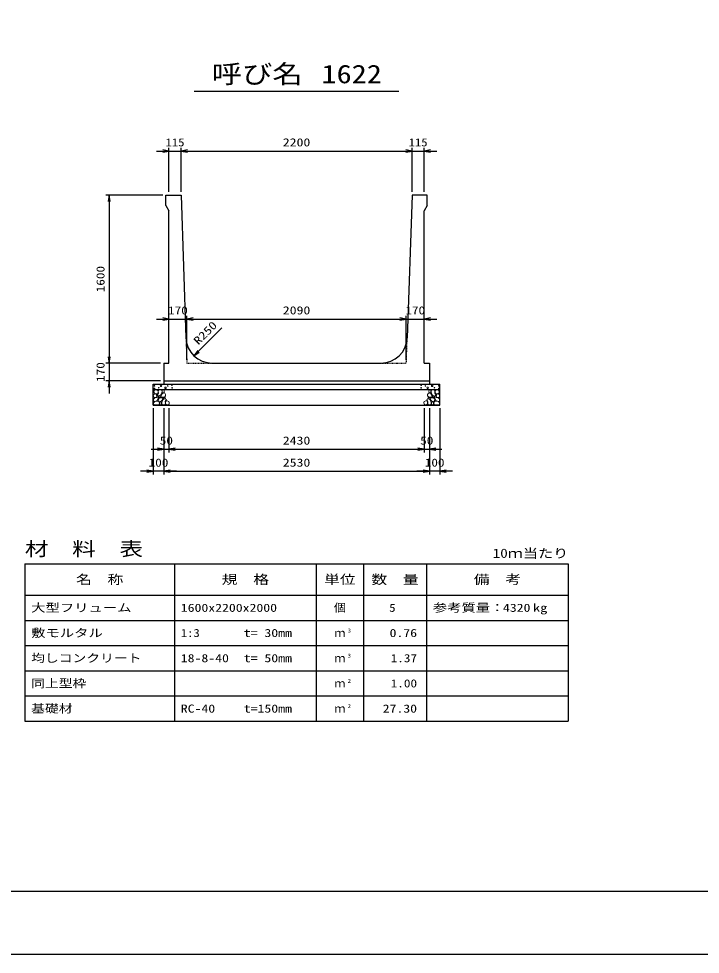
# Model space of a CAD drawing. Units: millimetres at full size. Extents: x 0 to 25230, y 0 to 17820.
# Drawn here: x 8469 to 14960, y 0 to 8910 of the extents above; entities that cross this region are included whole.
import ezdxf
from ezdxf.enums import TextEntityAlignment as Align

# ---------------------------------------------------------------- set-up
doc = ezdxf.new("R2010")
doc.units = ezdxf.units.MM
doc.linetypes.add('DASHED_SPACED', pattern=[12, 6, -6])
for name, color, linetype, lineweight in [('0_2', 7, 'Continuous', 25), ('D-DCR-HCHn', 4, 'Continuous', 9), ('D-MTR-FRAM', 7, 'Continuous', 25), ('D-MTR-LINE', 7, 'Continuous', 25), ('D-STR-DIM', 7, 'Continuous', 25), ('D-STR-STRn', 1, 'Continuous', 25), ('D-TTL', 2, 'Continuous', 25), ('D-TTL-TXT', 7, 'Continuous', 25)]:
    doc.layers.add(name, color=color, linetype=linetype, lineweight=lineweight)
doc.layers.add('D-MTR', color=7, linetype='Continuous')
doc.layers.add('D-MTR-TXT', color=7, linetype='Continuous')
doc.styles.add('ＭＳ ゴシック', font='')
doc.styles.get('ＭＳ ゴシック').set_extended_font_data('MS Gothic')

# ---------------------------------------------------------------- blocks, each defined once
blk = doc.blocks.new('open_arrow')
at = {"color": 0, "linetype": 'Continuous', "lineweight": -2}
blk.add_lwpolyline([(7.5, 1.25), (0, 0), (7.5, -1.25)], dxfattribs=at)

msp = doc.modelspace()

# ---------------------------------------------------------------- linework, layer by layer
at = {"layer": '0_2'}
for p, q in [((9850, 5200), (9850, 4780)), ((9900, 5200), (9900, 4780)), ((9900, 5200), (9900, 4780)), ((12330, 5200), (12330, 4780)), ((9730, 4810), (10020, 4810)), ((9900, 4810), (12330, 4810))]:
    msp.add_line(p, q, dxfattribs=at)
at = {"layer": 'D-DCR-HCHn'}
for points in [[(9788.399, 5373.696), (9772.796, 5377.163), (9758.928, 5370.228), (9757.194, 5354.626), (9760.661, 5342.491), (9777.997, 5337.29), (9790.132, 5337.29), (9795.333, 5345.958), (9795.333, 5365.028)], [(9802.267, 5375.429), (9797.067, 5359.827), (9798.8, 5342.491), (9786.665, 5323.421), (9802.267, 5314.753), (9819.603, 5323.421), (9830.005, 5337.29), (9833.472, 5359.827), (9830.005, 5371.962), (9819.603, 5377.163)], [(9835.206, 5371.962), (9835.206, 5351.159), (9843.874, 5345.958), (9852.542, 5351.159), (9854.275, 5363.294), (9852.542, 5373.696), (9840.407, 5377.163)], [(12394.794, 5371.962), (12394.794, 5351.159), (12386.126, 5345.958), (12377.458, 5351.159), (12375.725, 5363.294), (12377.458, 5373.696), (12389.593, 5377.163)], [(12427.733, 5375.429), (12432.933, 5359.827), (12431.2, 5342.491), (12443.335, 5323.421), (12427.733, 5314.753), (12410.397, 5323.421), (12399.995, 5337.29), (12396.528, 5359.827), (12399.995, 5371.962), (12410.397, 5377.163)], [(12441.601, 5373.696), (12457.204, 5377.163), (12471.072, 5370.228), (12472.806, 5354.626), (12469.339, 5342.491), (12452.003, 5337.29), (12439.868, 5337.29), (12434.667, 5345.958), (12434.667, 5365.028)], [(9755.46, 5330.356), (9750.26, 5314.753), (9757.194, 5304.352), (9774.53, 5302.618), (9786.366, 5307.699), (9781.464, 5319.954), (9784.932, 5326.889), (9777.997, 5333.823), (9767.596, 5337.29)], [(9788.366, 5272.757), (9801.208, 5292.019), (9799.603, 5296.834), (9781.946, 5301.65), (9765.894, 5300.045), (9754.658, 5290.414), (9753.052, 5279.177), (9754.658, 5267.941), (9767.499, 5264.731)], [(9794.787, 5232.627), (9806.023, 5237.443), (9809.234, 5253.494), (9802.813, 5264.731), (9791.577, 5267.941), (9777.13, 5266.336), (9761.078, 5259.915), (9753.052, 5250.284), (9753.052, 5239.048), (9757.868, 5232.627), (9777.13, 5234.232)], [(9805.735, 5314.753), (9797.067, 5307.819), (9800.534, 5302.618), (9812.669, 5302.618), (9817.87, 5304.352), (9821.337, 5311.286), (9816.136, 5316.487)], [(9833.311, 5272.757), (9841.337, 5292.019), (9834.916, 5300.045), (9815.654, 5300.045), (9807.628, 5296.834), (9799.603, 5285.598), (9799.603, 5275.967), (9807.628, 5263.125), (9817.259, 5261.52)], [(9830.101, 5237.443), (9830.101, 5256.705), (9822.075, 5261.52), (9814.049, 5256.705), (9812.444, 5245.469), (9814.049, 5235.837), (9825.285, 5232.627)], [(9831.739, 5333.823), (9823.071, 5313.02), (9830.005, 5304.352), (9850.808, 5304.352), (9859.476, 5307.819), (9868.144, 5319.954), (9868.144, 5330.356), (9859.476, 5344.224), (9849.074, 5345.958)], [(9860.599, 5234.232), (9865.415, 5248.679), (9863.81, 5264.731), (9875.046, 5282.388), (9860.599, 5290.414), (9844.548, 5282.388), (9834.916, 5269.546), (9831.706, 5248.679), (9834.916, 5237.443), (9844.548, 5232.627)], [(9857.389, 5290.414), (9865.415, 5296.834), (9862.204, 5301.65), (9850.968, 5301.65), (9846.153, 5300.045), (9842.942, 5293.624), (9847.758, 5288.808)], [(9873.441, 5235.837), (9887.887, 5232.627), (9900.729, 5239.048), (9902.334, 5253.494), (9899.124, 5264.731), (9883.072, 5269.546), (9871.836, 5269.546), (9867.02, 5261.52), (9867.02, 5243.863)], [(12356.559, 5235.837), (12342.113, 5232.627), (12329.271, 5239.048), (12327.666, 5253.494), (12330.876, 5264.731), (12346.928, 5269.546), (12358.164, 5269.546), (12362.98, 5261.52), (12362.98, 5243.863)], [(12369.401, 5234.232), (12364.585, 5248.679), (12366.19, 5264.731), (12354.954, 5282.388), (12369.401, 5290.414), (12385.452, 5282.388), (12395.084, 5269.546), (12398.294, 5248.679), (12395.084, 5237.443), (12385.452, 5232.627)], [(12398.261, 5333.823), (12406.929, 5313.02), (12399.995, 5304.352), (12379.192, 5304.352), (12370.524, 5307.819), (12361.856, 5319.954), (12361.856, 5330.356), (12370.524, 5344.224), (12380.926, 5345.958)], [(12372.611, 5290.414), (12364.585, 5296.834), (12367.796, 5301.65), (12379.032, 5301.65), (12383.847, 5300.045), (12387.058, 5293.624), (12382.242, 5288.808)], [(12396.689, 5272.757), (12388.663, 5292.019), (12395.084, 5300.045), (12414.346, 5300.045), (12422.372, 5296.834), (12430.397, 5285.598), (12430.397, 5275.967), (12422.372, 5263.125), (12412.741, 5261.52)], [(12399.899, 5237.443), (12399.899, 5256.705), (12407.925, 5261.52), (12415.951, 5256.705), (12417.556, 5245.469), (12415.951, 5235.837), (12404.715, 5232.627)], [(12424.265, 5314.753), (12432.933, 5307.819), (12429.466, 5302.618), (12417.331, 5302.618), (12412.13, 5304.352), (12408.663, 5311.286), (12413.864, 5316.487)], [(12435.213, 5232.627), (12423.977, 5237.443), (12420.766, 5253.494), (12427.187, 5264.731), (12438.423, 5267.941), (12452.87, 5266.336), (12468.922, 5259.915), (12476.948, 5250.284), (12476.948, 5239.048), (12472.132, 5232.627), (12452.87, 5234.232)], [(12441.634, 5272.757), (12428.792, 5292.019), (12430.397, 5296.834), (12448.054, 5301.65), (12464.106, 5300.045), (12475.342, 5290.414), (12476.948, 5279.177), (12475.342, 5267.941), (12462.501, 5264.731)], [(12474.54, 5330.356), (12479.74, 5314.753), (12472.806, 5304.352), (12455.47, 5302.618), (12443.634, 5307.699), (12448.536, 5319.954), (12445.068, 5326.889), (12452.003, 5333.823), (12462.404, 5337.29)]]:
    msp.add_lwpolyline(points, close=True, dxfattribs=at)
for centre, radius in [((9760.727, 5413.955), 3), ((9761.869, 5388.91), 3), ((9802.292, 5395.752), 3), ((9823.336, 5413.955), 7.5), ((9866.664, 5394.961), 7.5), ((9887.708, 5413.164), 3), ((9928.131, 5420.006), 3), ((9929.273, 5394.961), 3), ((12300.727, 5394.961), 3), ((12301.869, 5420.006), 3), ((12342.292, 5413.164), 3), ((12363.336, 5394.961), 7.5), ((12406.664, 5413.955), 7.5), ((12427.708, 5395.752), 3), ((12468.131, 5388.91), 3), ((12469.273, 5413.955), 3)]:
    msp.add_circle(centre, radius, dxfattribs=at)
at = {"layer": 'D-MTR-FRAM'}
for p, q in [((8527.5, 3720), (13702.5, 3720)), ((8527.5, 3720), (8527.5, 2220)), ((13702.5, 3720), (13702.5, 2220)), ((8527.5, 2220), (13702.5, 2220))]:
    msp.add_line(p, q, dxfattribs=at)
at = {"layer": 'D-MTR-LINE'}
for p, q in [((9952.5, 3720), (9952.5, 2220)), ((11302.5, 3720), (11302.5, 2220)), ((11752.5, 3720), (11752.5, 2220)), ((12352.5, 3720), (12352.5, 2220)), ((8527.5, 3420), (13702.5, 3420)), ((8527.5, 3180), (13702.5, 3180)), ((8527.5, 2940), (13702.5, 2940)), ((8527.5, 2700), (13702.5, 2700)), ((8527.5, 2460), (13702.5, 2460))]:
    msp.add_line(p, q, dxfattribs=at)
at = {"layer": 'D-STR-DIM'}
for p, q in [((9900, 7260), (9900, 7680)), ((10015, 7260), (10015, 7680)), ((10015, 7260), (10015, 7680)), ((12215, 7260), (12215, 7680)), ((12215, 7260), (12215, 7680)), ((12330, 7260), (12330, 7680)), ((9780, 7650), (10135, 7650)), ((10015, 7650), (12215, 7650)), ((12095, 7650), (12450, 7650)), ((9840, 7230), (9300, 7230)), ((9330, 7230), (9330, 5630)), ((10070, 5660), (10070, 6080)), ((10070, 5660), (10070, 6080)), ((12160, 5660), (12160, 6080)), ((12160, 5660), (12160, 6080)), ((9780, 6050), (10190, 6050)), ((10070, 6050), (12160, 6050)), ((12040, 6050), (12450, 6050)), ((10137.84, 5700.212), (10403.005, 5965.377)), ((9330, 5750), (9330, 5340)), ((9820, 5630), (9300, 5630)), ((9820, 5630), (9300, 5630)), ((9820, 5460), (9300, 5460)), ((9750, 5200), (9750, 4570)), ((9850, 5200), (9850, 4570)), ((9850, 5200), (9850, 4570)), ((12330, 5200), (12330, 4780)), ((12380, 5200), (12380, 4570)), ((12380, 5200), (12380, 4570)), ((12380, 5200), (12380, 4780)), ((12480, 5200), (12480, 4570)), ((12210, 4810), (12500, 4810)), ((9970, 4600), (9630, 4600)), ((9850, 4600), (12380, 4600)), ((12600, 4600), (12260, 4600))]:
    msp.add_line(p, q, dxfattribs=at)
at = {"layer": 'D-STR-STRn'}
for p, q in [((9870, 7230), (10015, 7230)), ((9870, 7130), (9870, 7230)), ((10015, 7230), (10061.701, 5871.411)), ((12215, 7230), (12168.299, 5871.411)), ((12360, 7230), (12215, 7230)), ((12360, 7130), (12360, 7230)), ((9870, 7130), (9900, 7080)), ((12360, 7130), (12330, 7080)), ((9900, 5630), (9900, 7080)), ((12330, 5630), (12330, 7080)), ((9850, 5630), (9850, 5460)), ((9850, 5630), (9900, 5630)), ((10311.554, 5630), (11918.446, 5630)), ((12330, 5630), (12380, 5630)), ((12380, 5630), (12380, 5460)), ((9850, 5460), (12380, 5460)), ((9850, 5460), (9850, 5430)), ((12380, 5460), (12380, 5430)), ((9750, 5230), (9750, 5430)), ((9750, 5430), (12480, 5430)), ((9750, 5380), (12480, 5380)), ((12480, 5230), (12480, 5430)), ((9750, 5230), (12480, 5230))]:
    msp.add_line(p, q, dxfattribs=at)
at = {"layer": 'D-STR-STRn', "color": 2, "linetype": 'DASHED_SPACED'}
for p, q in [((10061.701, 5871.411), (10070, 5630)), ((12160, 5630), (12168.299, 5871.411)), ((10070, 5630), (10311.554, 5630)), ((11918.446, 5630), (12160, 5630))]:
    msp.add_line(p, q, dxfattribs=at)
at = {"layer": 'D-STR-STRn'}
for centre, start, end in [((10311.554, 5880), 181.96877, 270), ((11918.446, 5880), 270, 358.03123)]:
    msp.add_arc(centre, 250, start, end, dxfattribs=at)
at = {"layer": 'D-TTL'}
for points in [[(0, 0), (25230, 0), (25230, 17820), (0, 17820)], [(600, 600), (24630, 600), (24630, 17220), (600, 17220)]]:
    msp.add_lwpolyline(points, close=True, dxfattribs=at)
at = {"layer": 'D-TTL-TXT'}
msp.add_line((10140, 8220), (12090, 8220), dxfattribs=at)

# ---------------------------------------------------------------- block references
at = {"layer": '0_2', "xscale": 8, "yscale": 8, "rotation": 180}
for p in [(9850, 4810), (12330, 4810)]:
    msp.add_blockref('open_arrow', p, dxfattribs=at)
at = {"layer": '0_2', "xscale": 8, "yscale": 8}
msp.add_blockref('open_arrow', (9900, 4810), dxfattribs=at)
msp.add_blockref('open_arrow', (9900, 4810), dxfattribs=at)
at = {"layer": 'D-STR-DIM', "xscale": 8, "yscale": 8}
for p, rotation in [((9900, 7650), 180), ((12215, 7650), 180), ((12215, 7650), 180), ((9330, 7230), 270), ((9900, 6050), 180), ((12160, 6050), 180), ((12160, 6050), 180), ((10137.84, 5700.212), 45), ((9330, 5630), 90), ((9330, 5630), 90), ((9330, 5460), 270), ((12330, 4810), 180), ((9750, 4600), 180), ((12380, 4600), 180), ((12380, 4600), 180)]:
    msp.add_blockref('open_arrow', p, dxfattribs=dict(at, rotation=rotation))
for p in [(10015, 7650), (10015, 7650), (12330, 7650), (10070, 6050), (10070, 6050), (12330, 6050), (12380, 4810), (9850, 4600), (9850, 4600), (12480, 4600)]:
    msp.add_blockref('open_arrow', p, dxfattribs=at)

# ---------------------------------------------------------------- texts
at = {"layer": '0_2', "style": 'ＭＳ ゴシック'}
for s, width, p in [('50', 1.2, (9875, 4892.5)), ('2430', 1.25, (11115, 4892.5))]:
    msp.add_text(s, height=76.98, dxfattribs=dict(at, width=width)).set_placement(p, align=Align.MIDDLE_CENTER)
at = {"layer": 'D-MTR', "style": 'ＭＳ ゴシック', "width": 1.25}
msp.add_text('材\u3000料\u3000表', height=132, dxfattribs=at).set_placement((8527.5, 3756), align=Align.BOTTOM_LEFT)
at = {"layer": 'D-MTR', "style": 'ＭＳ ゴシック', "width": 1.2}
msp.add_text('10ｍ当たり', height=87.98, dxfattribs=at).set_placement((13702.5, 3749), align=Align.BOTTOM_RIGHT)
at = {"layer": 'D-MTR-TXT', "style": 'ＭＳ ゴシック'}
for s, height, width, p in [('名\u3000称', 87.98, 1.25, (9240, 3570)), ('規\u3000格', 87.98, 1.25, (10627.5, 3570)), ('単位', 87.98, 1.25, (11527.5, 3570)), ('数\u3000量', 87.98, 1.25, (12052.5, 3570)), ('備\u3000考', 87.98, 1.25, (13027.5, 3570)), ('個', 76.98, 1.1, (11527.5, 3300))]:
    msp.add_text(s, height=height, dxfattribs=dict(at, width=width)).set_placement(p, align=Align.MIDDLE_CENTER)
for s, width, p in [('大型フリューム', 1.3, (8587.5, 3300)), ('1600x2200x2000', 1.25, (10012.5, 3300)), ('参考質量：    kg', 1.3, (12412.5, 3300)), ('敷モルタル', 1.3, (8587.5, 3060)), ('1:3', 1.15, (10012.5, 3060)), ('t= 30mm', 1.25, (10612.5, 3060)), ('均しコンクリート', 1.25, (8587.5, 2820)), ('18-8-40', 1.25, (10012.5, 2820)), ('t= 50mm', 1.25, (10612.5, 2820)), ('同上型枠', 1.25, (8587.5, 2580)), ('基礎材', 1.25, (8587.5, 2340)), ('RC-40', 1.25, (10012.5, 2340)), ('t=150mm', 1.25, (10612.5, 2340))]:
    msp.add_text(s, height=76.98, dxfattribs=dict(at, width=width)).set_placement(p, align=Align.MIDDLE_LEFT)
for s, width, p in [('5', 1.15, (12057.83, 3300)), ('4320', 1.25, (13342.5, 3300)), ('0.76', 1.25, (12262.5, 3060)), ('1.37', 1.2, (12262.5, 2820)), ('1.00', 1.2, (12262.5, 2580)), ('27.30', 1.25, (12262.5, 2340))]:
    msp.add_text(s, height=76.98, dxfattribs=dict(at, width=width)).set_placement(p, align=Align.MIDDLE_RIGHT)
for p in [(11527.5, 3060), (11527.5, 2820), (11527.5, 2580), (11527.5, 2340)]:
    msp.add_text('ｍ', height=76.98, dxfattribs=at).set_placement(p, align=Align.MIDDLE_CENTER)
at = {"layer": 'D-MTR-TXT', "style": 'ＭＳ ゴシック', "width": 1.15}
for s, p in [('3', (11602.5, 3053)), ('3', (11602.5, 2813)), ('2', (11602.5, 2573)), ('2', (11602.5, 2333))]:
    msp.add_text(s, height=38.49, dxfattribs=at).set_placement(p, align=Align.BOTTOM_LEFT)
at = {"layer": 'D-STR-DIM', "style": 'ＭＳ ゴシック'}
for s, width, p in [('115', 1.15, (9957.5, 7732.5)), ('2200', 1.25, (11115, 7732.5)), ('115', 1.15, (12272.5, 7732.5)), ('170', 1.2, (9985, 6132.5)), ('2090', 1.25, (11115, 6132.5)), ('170', 1.2, (12245, 6132.5)), ('50', 1.2, (12355, 4892.5)), ('100', 1.2, (9800, 4682.5)), ('2530', 1.25, (11115, 4682.5)), ('100', 1.2, (12430, 4682.5))]:
    msp.add_text(s, height=76.98, dxfattribs=dict(at, width=width)).set_placement(p, align=Align.MIDDLE_CENTER)
at = {"layer": 'D-STR-DIM', "style": 'ＭＳ ゴシック', "width": 1.2}
for s, p in [('1600', (9247.5, 6430)), ('170', (9247.5, 5545))]:
    msp.add_text(s, height=76.98, rotation=90, dxfattribs=at).set_placement(p, align=Align.MIDDLE_CENTER)
at = {"layer": 'D-STR-DIM', "style": 'ＭＳ ゴシック', "width": 1.25}
msp.add_text('R250', height=76.98, rotation=45, dxfattribs=at).set_placement((10196.25, 5781.25), align=Align.BOTTOM_LEFT)
at = {"layer": 'D-TTL-TXT', "style": 'ＭＳ ゴシック', "width": 1.2}
for s, p in [('呼び名', (10740, 8242.5)), ('1622', (11640, 8242.5))]:
    msp.add_text(s, height=176, dxfattribs=at).set_placement(p, align=Align.BOTTOM_CENTER)

doc.saveas('drawing.dxf')
